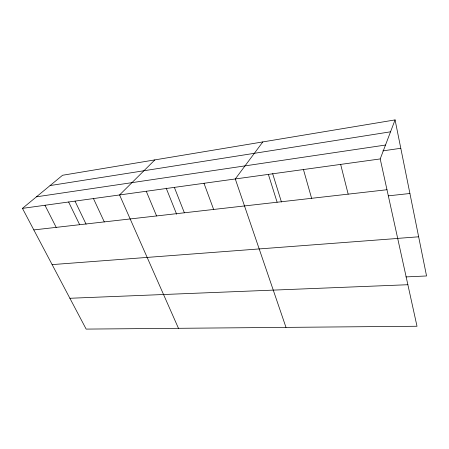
<?xml version="1.0" encoding="UTF-8"?>
<svg xmlns="http://www.w3.org/2000/svg" width="449" height="449" viewBox="0 0 449 449"><rect width="100%" height="100%" fill="white"/><g stroke="black" fill="none" stroke-linecap="round" stroke-linejoin="round"><path stroke-width="0.67" d="M380.208 158.935L395.075 119.905L62.568 175.256L22.45 208.375L86.152 329.095L417.009 326.255L380.208 158.935L22.45 208.375M262.822 141.923L235.287 178.96L285.991 327.383M154.86 159.895L119.574 194.956L178.466 328.303M50.069 185.577L390.54 131.81M36.448 196.819L385.5 145.044M382.874 150.87L400.794 148.282M33.815 229.916L386.982 189.731M388.301 195.848L409.915 193.497M397.904 238.368L418.648 236.797M52.123 264.607L397.696 238.447M405.935 276.915L426.55 275.967L395.075 119.905M69.887 298.271L407.872 284.722M44.979 205.266L56.198 227.374M68.613 201.999L79.664 224.702M75.039 201.191L86.096 224.186M93.448 198.565L104.291 221.896M146.262 191.268L156.583 215.947M166.186 188.148L176.653 214.252M174.358 187.385L184.371 212.787M203.992 183.287L213.634 209.453M268.384 174.386L277.112 202.23M272.655 173.651L281.45 202.039M303.445 169.542L311.612 198.306M340.651 164.401L348.171 194.148"/></g></svg>
